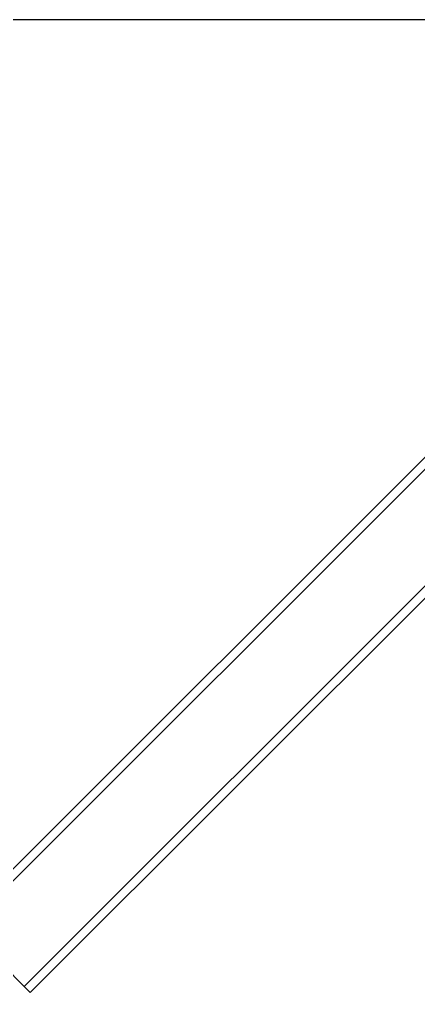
# Model space of a CAD drawing. Header units: inches. Extents: x -1293886 to -986005, y -15154 to 203628.
# Drawn here: x -1238727 to -1238168, y 86573 to 87937 of the extents above; entities that cross this region are included whole.
import ezdxf

# ---------------------------------------------------------------- set-up
doc = ezdxf.new("R2010")
doc.units = ezdxf.units.IN
doc.header["$LTSCALE"] = 100
doc.header["$MEASUREMENT"] = 0
doc.layers.add('W_DIM', color=4, linetype='Continuous')

# ---------------------------------------------------------------- blocks, each defined once
blk = doc.blocks.new('1111')
at = {"layer": 'W_DIM', "color": 7}
for p, q in [((-2283465.1, 1712437.5), (-2275933.7, 1712437.5)), ((-2278296.4, 1711172.5), (-2277222.3, 1712246.5)), ((-2278287.9, 1711164), (-2277213.9, 1712238.1)), ((-2278206, 1711082.1), (-2277132, 1712156.2)), ((-2278197.6, 1711073.7), (-2277123.5, 1712147.7)), ((-2278197.6, 1711073.7), (-2278296.4, 1711172.5))]:
    blk.add_line(p, q, dxfattribs=at)

msp = doc.modelspace()

# ---------------------------------------------------------------- block references
at = {"layer": 'W_DIM'}
msp.add_blockref('1111', (1039485.7, -1624500.7), dxfattribs=at)

doc.saveas('drawing.dxf')
